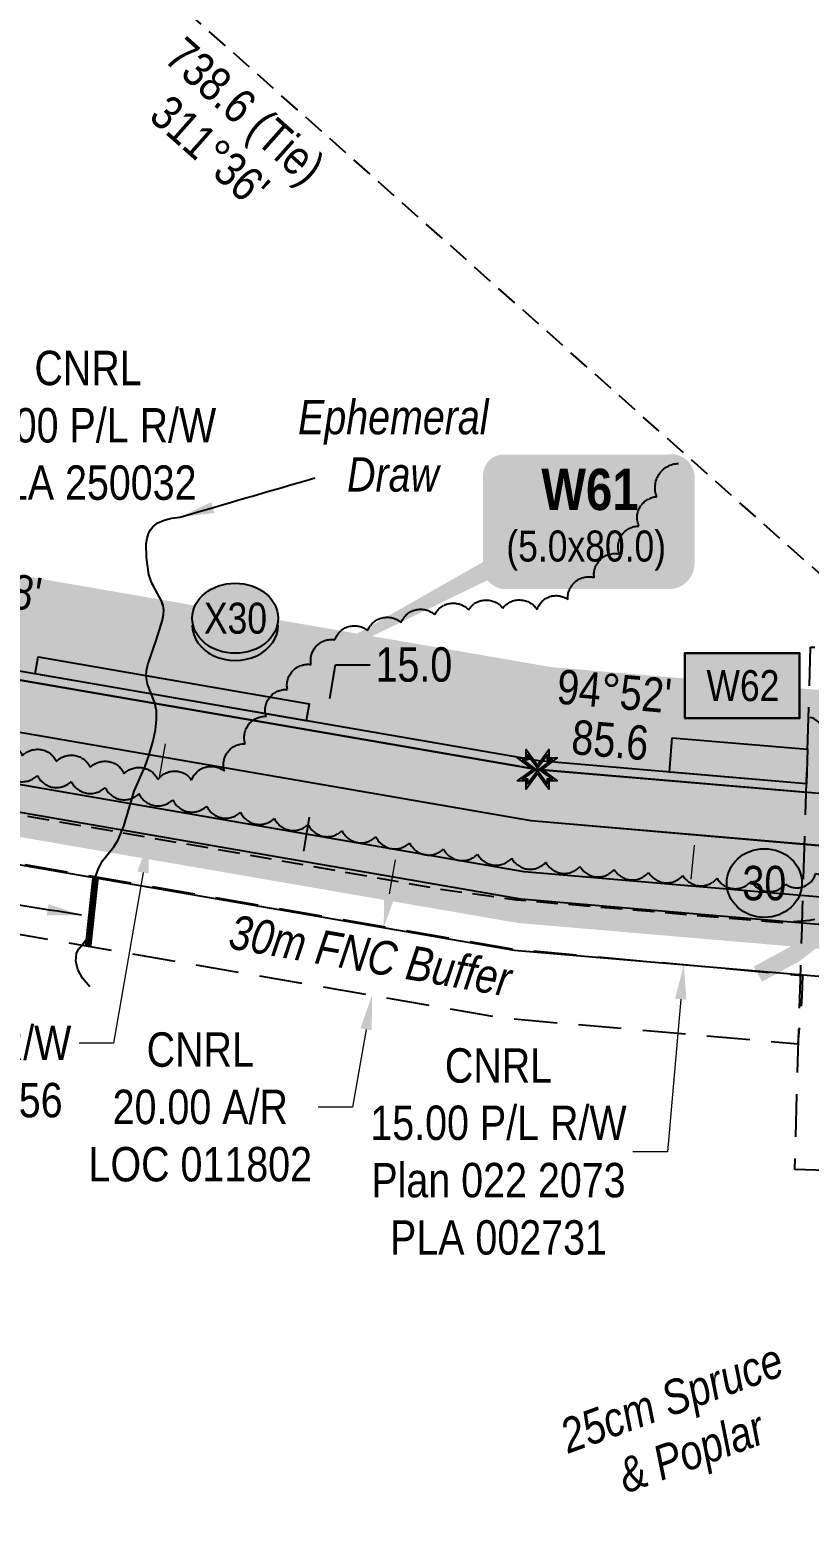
# Model space of a CAD drawing. Extents: x 355004 to 366534, y 6048595 to 6058688.
# Drawn here: x 360865.6 to 361092.1, y 6053724.3 to 6054156.2 of the extents above; entities that cross this region are included whole.
import ezdxf
from ezdxf.enums import TextEntityAlignment as Align

# ---------------------------------------------------------------- set-up
doc = ezdxf.new("R2010")
doc.units = 0
doc.header["$LTSCALE"] = 5
doc.header["$PDSIZE"] = 5
for name, pattern in [('0', [1, 1, 0]), ('foc-ACCESSROAD', [3.75, 2.5, -1.25]), ('foc-TIELINE', [1.875, 1.25, -0.625]), ('foc-TOPO-ephemeral', [6.25, 3.125, -0.625, 0.625, -0.625, 0.625, -0.625]), ('UG_PIPE', [1.875, 1.25, -0.625])]:
    doc.linetypes.add(name, pattern=pattern)
doc.layers.get('Defpoints').update_dxf_attribs({"color": 9})
for name, color, linetype, lineweight in [('AS-GENERAL', 48, 'Continuous', 18), ('C-AR-T', 13, 'Continuous', 9), ('C-RW-T', 13, 'Continuous', 9), ('T-TEXT', 48, 'Continuous', 18)]:
    doc.layers.add(name, color=color, linetype=linetype, lineweight=lineweight)
for name, color, linetype in [('AS-PIPE-UG', 44, 'UG_PIPE'), ('AS-ROADS', 254, 'Continuous'), ('C-AR', 13, 'foc-ACCESSROAD'), ('C-RW', 13, 'Continuous'), ('C-WS', 13, 'foc-ACCESSROAD'), ('L-BD', 7, 'Continuous'), ('L-BD1', 253, 'Continuous'), ('L-MON', 1, 'Continuous'), ('L-TIE', 7, 'foc-TIELINE'), ('P-BUFFER-H 30m', 51, 'Continuous'), ('P-BUFFER-T', 40, 'Continuous'), ('P-CROSSINGS', 250, 'Continuous'), ('P-ELEVATION', 7, 'Continuous'), ('P-PROPOSED', 10, 'Continuous'), ('P-PROPOSED-H', 21, 'Continuous'), ('P-TEMP-BLOCKS', 250, 'Continuous'), ('P-TEMP-BLUE', 146, 'Continuous'), ('P-TXT', 4, 'Continuous'), ('T-BUSH', 110, '0'), ('T-BUSH-T', 110, 'Continuous'), ('T-DRAW', 143, 'foc-TOPO-ephemeral'), ('T-WATER-T', 170, 'Continuous')]:
    doc.layers.add(name, color=color, linetype=linetype)
doc.layers.add('P-TEMP-BLUE-H', color=7, linetype='Continuous', true_color=0x99e6ff)
doc.styles.add('80', font='ARIALN.TTF', dxfattribs={"height": 10})
doc.styles.add('80CG', font='ARIALN.TTF', dxfattribs={"height": 10})
doc.styles.add('80L', font='ARIALN.TTF', dxfattribs={"height": 10})
doc.styles.add('80LS', font='ARIALNI.TTF', dxfattribs={"height": 10})
doc.styles.add('BOLD', font='ARIALNB.TTF')
doc.styles.add('Crossing', font='ARIALN.TTF', dxfattribs={"height": 10})
doc.styles.add('foc-LtypeFont', font='ARIALN.TTF', dxfattribs={"height": 7.35})
doc.styles.get("Standard").update_dxf_attribs({"font": 'ARIALN.TTF'})
doc.linetypes.add('foc-TOPO-flowdirection-NOLINE', pattern='A,0,[">",foc-LtypeFont,S=0.3,R=0,X=0,Y=-0.945],-20,[">",foc-LtypeFont,S=0.3,R=0,X=0,Y=-0.945],0', length=20)
doc.dimstyles.new('Compass 5 000', dxfattribs={"dimscale": 5, "dimtxt": 9, "dimasz": 2, "dimexe": 0.2, "dimexo": 0.0625, "dimgap": 0.5, "dimtad": 0, "dimtih": 1, "dimtoh": 1, "dimzin": 0, "dimdsep": 46, "dimtxsty": '80CG', "dimcen": 0.1, "dimse1": 1, "dimse2": 1, "dimclrd": 256, "dimclrt": 256, "dimaunit": 1, "dimadec": 4, "dimazin": 0, "dimtfac": 0.06, "dimtofl": 0, "dimtmove": 0, "dimatfit": 1, "dimfxl": 0.2, "dimtolj": 1, "dimtzin": 0, "dimlwd": -1, "dimarcsym": 0})

# ---------------------------------------------------------------- blocks, each defined once
blk = doc.blocks.new('*D386')
at = {"layer": 'C-AR-T', "transparency": 16777216}
for p, q in [((360970.17, 6053904.95), (360971.89, 6053914.81)), ((360963.33, 6053865.55), (360959.4, 6053842.95)), ((360959.4, 6053842.95), (360949.4, 6053842.95))]:
    blk.add_line(p, q, dxfattribs=at)
for points in [[(360968.53, 6053905.24), (360971.82, 6053904.67), (360968.46, 6053895.1)], [(360961.68, 6053865.84), (360964.97, 6053865.27), (360965.04, 6053875.4)]]:
    blk.add_solid(points, dxfattribs=at)
at = {"layer": 'Defpoints', "color": 0, "transparency": 16777216}
for p in [(360989.03, 6053891.53), (360965.04, 6053875.4), (360985.61, 6053871.83)]:
    blk.add_point(p, dxfattribs=at)
at = {"layer": 'C-AR-T', "transparency": 16777216, "insert": (360915.13, 6053842.95), "char_height": 10, "attachment_point": 5, "style": '80CG'}
blk.add_mtext('\\A1;CNRL\\P20.00 A/R\\PLOC 011802', dxfattribs=at)
blk = doc.blocks.new('*D404')
at = {"layer": 'C-RW-T', "transparency": 16777216}
for p, q in [((361057.85, 6053909.19), (361058.73, 6053919.15)), ((361054.78, 6053874.32), (361050.88, 6053829.98)), ((361050.88, 6053829.98), (361040.88, 6053829.98))]:
    blk.add_line(p, q, dxfattribs=at)
for points in [[(361056.19, 6053909.33), (361059.51, 6053909.04), (361056.98, 6053899.23)], [(361053.12, 6053874.47), (361056.44, 6053874.17), (361055.66, 6053884.28)]]:
    blk.add_solid(points, dxfattribs=at)
at = {"layer": 'Defpoints', "color": 0, "transparency": 16777216}
for p in [(361033.62, 6053901.28), (361032.3, 6053886.34), (361055.66, 6053884.28)]:
    blk.add_point(p, dxfattribs=at)
at = {"layer": 'C-RW-T', "transparency": 16777216, "insert": (361001.8, 6053829.98), "char_height": 10, "attachment_point": 5, "style": '80CG'}
blk.add_mtext('\\A1;CNRL\\P15.00 P/L R/W\\PPlan 022 2073\\PPLA 002731', dxfattribs=at)
blk = doc.blocks.new('*D421')
at = {"layer": 'C-RW-T', "transparency": 16777216}
for p, q in [((360903.3, 6053938.75), (360905.01, 6053948.6)), ((360898.5, 6053911.17), (360889.88, 6053861.58)), ((360889.88, 6053861.58), (360879.88, 6053861.58))]:
    blk.add_line(p, q, dxfattribs=at)
for points in [[(360901.65, 6053939.04), (360904.94, 6053938.47), (360901.58, 6053928.9)], [(360896.86, 6053911.45), (360900.14, 6053910.88), (360900.21, 6053921.02)]]:
    blk.add_solid(points, dxfattribs=at)
at = {"layer": 'Defpoints', "color": 0, "transparency": 16777216}
for p in [(360869.95, 6053934.4), (360868.58, 6053926.52), (360901.58, 6053928.9)]:
    blk.add_point(p, dxfattribs=at)
at = {"layer": 'C-RW-T', "transparency": 16777216, "insert": (360843.59, 6053861.58), "char_height": 10, "attachment_point": 5, "style": '80CG'}
blk.add_mtext('\\A1;CNRL\\P8.00 P/L R/W\\PPLA 112056', dxfattribs=at)
blk = doc.blocks.new('*D426')
at = {"layer": 'C-RW-T', "transparency": 16777216}
for p, q in [((360820.94, 6053968.87), (360833.43, 6054041.14)), ((360833.43, 6054041.14), (360843.43, 6054041.14)), ((360815.05, 6053934.8), (360813.35, 6053924.95))]:
    blk.add_line(p, q, dxfattribs=at)
for points in [[(360819.3, 6053969.16), (360822.58, 6053968.59), (360819.24, 6053959.02)], [(360813.41, 6053935.09), (360816.7, 6053934.52), (360816.76, 6053944.66)]]:
    blk.add_solid(points, dxfattribs=at)
at = {"layer": 'Defpoints', "color": 0, "transparency": 16777216}
for p in [(360809.41, 6053960.72), (360819.24, 6053959.02), (360806.93, 6053946.36)]:
    blk.add_point(p, dxfattribs=at)
at = {"layer": 'C-RW-T', "transparency": 16777216, "insert": (360882.51, 6054041.14), "char_height": 10, "attachment_point": 5, "style": '80CG'}
blk.add_mtext('\\A1;CNRL\\P15.00 P/L R/W\\PPLA 250032', dxfattribs=at)
blk = doc.blocks.new('TEMP')
h = blk.add_hatch(color=255)
h.dxf.hatch_style = 1
h.paths.add_polyline_path([(0, 0.251), (-0.666, 1.152), (-0.666, 0.666), (-1.152, 0.666), (-0.251, 0), (-1.152, -0.666), (-0.666, -0.666), (-0.666, -1.152), (0, -0.251), (0.666, -1.152), (0.666, -0.666), (1.152, -0.666), (0.251, 0), (1.152, 0.666), (0.666, 0.666), (0.666, 1.152)])
h.paths.add_polyline_path([(0.566, 0.849), (0.566, 0.566), (0.849, 0.566), (0.083, 0), (0.849, -0.566), (0.566, -0.566), (0.566, -0.849), (0, -0.083), (-0.566, -0.849), (-0.566, -0.566), (-0.849, -0.566), (-0.083, 0), (-0.849, 0.566), (-0.566, 0.566), (-0.566, 0.849), (0, 0.083)], flags=16)
h = blk.add_hatch(color=1)
h.dxf.hatch_style = 1
h.paths.add_polyline_path([(0, 0.083), (-0.566, 0.849), (-0.566, 0.566), (-0.849, 0.566), (-0.083, 0), (-0.849, -0.566), (-0.566, -0.566), (-0.566, -0.849), (0, -0.083), (0.566, -0.849), (0.566, -0.566), (0.849, -0.566), (0.083, 0), (0.849, 0.566), (0.566, 0.566), (0.566, 0.849)])
at = {"color": 1}
for p, q in [((-0.083, 0), (0.083, 0)), ((0, 0.083), (0, -0.083))]:
    blk.add_line(p, q, dxfattribs=at)
at = {"color": 255, "flags": 128}
blk.add_lwpolyline([(-0.251, 0), (-1.152, 0.666), (-0.666, 0.666), (-0.666, 1.152), (0, 0.251), (0.666, 1.152), (0.666, 0.666), (1.152, 0.666), (0.251, 0), (1.152, -0.666), (0.666, -0.666), (0.666, -1.152), (0, -0.251), (-0.666, -1.152), (-0.666, -0.666), (-1.152, -0.666)], close=True, dxfattribs=at)
at = {"color": 1, "flags": 128}
blk.add_lwpolyline([(-0.083, 0), (-0.849, 0.566), (-0.566, 0.566), (-0.566, 0.849), (0, 0.083), (0.566, 0.849), (0.566, 0.566), (0.849, 0.566), (0.083, 0), (0.849, -0.566), (0.566, -0.566), (0.566, -0.849), (0, -0.083), (-0.566, -0.849), (-0.566, -0.566), (-0.849, -0.566)], close=True, dxfattribs=at)
blk = doc.blocks.new('Temp_Area5')
at = {"true_color": 0x99e6ff}
h = blk.add_hatch(color=141, dxfattribs=at)
h.dxf.hatch_style = 1
h.paths.add_polyline_path([(-16.83, -9.44), (16.33, -9.44), (16.33, 9.05), (-16.83, 9.05)])
at = {"color": 250}
for points in [[(-17.03, -9.64), (16.53, -9.64), (16.53, 9.25), (-17.03, 9.25)], [(-16.93, -9.54), (16.43, -9.54), (16.43, 9.15), (-16.93, 9.15)]]:
    blk.add_lwpolyline(points, close=True, dxfattribs=at)
at = {"color": 250, "style": '80L'}
blk.add_attdef('TEMPORARY', text='', height=9, dxfattribs=at).set_placement((0, -0.15), align=Align.MIDDLE_CENTER)
blk = doc.blocks.new('xing2')
h = blk.add_hatch(color=50)
h.dxf.hatch_style = 1
edge = h.paths.add_edge_path()
edge.add_ellipse((0, 0), major_axis=(-12.5, 0), ratio=0.816297, start_angle=0, end_angle=360)
h = blk.add_hatch(color=250)
h.dxf.hatch_style = 1
edge = h.paths.add_edge_path()
edge.add_ellipse((0, -2.05), major_axis=(-12.5, 0), ratio=0.816297, start_angle=0, end_angle=180)
edge.add_line((12.5, -2.05), (12.5, 0))
edge.add_ellipse((0, 0), major_axis=(-12.5, 0), ratio=0.816297, start_angle=0, end_angle=180, ccw=False)
edge.add_line((-12.5, 0), (-12.5, -2.05))
at = {"color": 250}
blk.add_ellipse((0, 0), major_axis=(-12.5, 0), ratio=0.816297, dxfattribs=at)
blk.add_ellipse((0, -2.05), major_axis=(-12.5, 0), ratio=0.816297, start_param=0, end_param=3.141593, dxfattribs=at)
at = {"color": 250, "style": 'Crossing'}
blk.add_attdef('CROSSING', text='', height=9, dxfattribs=at).set_placement((0.09, 0.02), align=Align.MIDDLE_CENTER)
at = {"color": 250, "style": 'Crossing', "flags": 1}
for tag, p in [('OWNER', (0.09, -12.49)), ('DESCRIPTION', (0.09, -25.77)), ('LOCATION', (0.09, -39.3)), ('DWG_REF', (0.09, -52.84))]:
    blk.add_attdef(tag, text='', height=9, dxfattribs=at).set_placement(p, align=Align.MIDDLE_CENTER)
blk = doc.blocks.new('Induction_Bend_No')
at = {"layer": 'P-ELEVATION'}
h = blk.add_hatch(color=111, dxfattribs=at)
h.dxf.hatch_style = 1
edge = h.paths.add_edge_path()
edge.add_ellipse((0, 0), major_axis=(-10.94, 0), ratio=0.913794, start_angle=0, end_angle=360)
at = {"layer": 'P-ELEVATION', "color": 7, "flags": 128}
blk.add_lwpolyline([(0, 0, 5, 0, 0), (-8.54, -4.54, 0, 0, 0)], format="xyseb", dxfattribs=at)
at = {"layer": 'P-ELEVATION', "color": 7}
blk.add_ellipse((0, 0), major_axis=(-10.94, 0), ratio=0.913794, dxfattribs=at)
at = {"layer": 'P-ELEVATION', "style": '80'}
blk.add_attdef('BEND', text='', height=10, dxfattribs=at).set_placement((0, 0), align=Align.MIDDLE_CENTER)
blk = doc.blocks.new('*D564')
at = {"layer": 'Defpoints', "color": 0, "transparency": 16777216}
for p in [(360951.05, 6053951.88), (360979.9, 6053946.9), (360977.35, 6053932.12)]:
    blk.add_point(p, dxfattribs=at)
at = {"layer": 'P-TXT', "transparency": 16777216}
for p, q in [((360952.76, 6053961.74), (360954.46, 6053971.59)), ((360954.46, 6053971.59), (360964.46, 6053971.59)), ((360946.8, 6053927.25), (360945.09, 6053917.4))]:
    blk.add_line(p, q, dxfattribs=at)
for points in [[(360951.11, 6053962.02), (360954.4, 6053961.45), (360951.05, 6053951.88)], [(360945.15, 6053927.54), (360948.44, 6053926.97), (360948.5, 6053937.11)]]:
    blk.add_solid(points, dxfattribs=at)
at = {"layer": 'P-TXT', "transparency": 16777216, "insert": (360977.21, 6053971.59), "char_height": 10, "attachment_point": 5, "style": '80CG'}
blk.add_mtext('\\A1;15.0', dxfattribs=at)
blk = doc.blocks.new('*U652')
at = {"true_color": 0x99e6ff}
h = blk.add_hatch(color=141, dxfattribs=at)
edge = h.paths.add_edge_path()
edge.add_line((-24, -19.16), (24, -19.16))
edge.add_arc((24, -13.16), 6, 270, 360)
edge.add_line((30, -13.16), (30, 12.5))
edge.add_arc((24, 12.5), 6, 0, 90)
edge.add_line((24, 18.5), (-24, 18.5))
edge.add_arc((-24, 12.5), 6, 90, 180)
edge.add_line((-30, 12.5), (-30, -13.16))
edge.add_arc((-24, -13.16), 6, 180, 270)
at = {"color": 250, "flags": 128}
blk.add_lwpolyline([(-24, -19.16, 3, 3, 0), (24, -19.16, 3, 3, 0.414214), (30, -13.16, 3, 3, 0), (30, 12.5, 3, 0, 0.414214), (24, 18.5, 0, 0, 0), (-24, 18.5, 0, 0, 0.414214), (-30, 12.5, 0, 0, 0), (-30, -13.16, 0, 3, 0.414214)], format="xyseb", close=True, dxfattribs=at)
at = {"flags": 128}
blk.add_lwpolyline([(-100.15, -52.71, 0, 7.5, 0), (0, 0, 0, 0, 0)], format="xyseb", dxfattribs=at)
at = {"color": 250}
for tag, p, height, style in [('TEMP_AREA_W1_001', (-9.21, 2.24), 12, 'BOLD'), ('ENTER_TEXT_001', (-30.66, -12.62), 9, '80')]:
    blk.add_attdef(tag, p, '', height=height, dxfattribs=dict(at, style=style))

msp = doc.modelspace()

# ---------------------------------------------------------------- hatches: boundary and pattern name
at = {"layer": 'P-BUFFER-H 30m'}
h = msp.add_hatch(color=256, dxfattribs=at)
h.dxf.hatch_style = 1
edge = h.paths.add_edge_path()
edge.add_line((360143.069, 6053526.88), (359951.046, 6053351.793))
edge.add_arc((359971.252, 6053329.632), 29.99, 132.35869, 161.1167)
edge.add_line((359942.876, 6053339.338), (359937.321, 6053323.097))
edge.add_line((359937.321, 6053323.097), (359592.181, 6053011.569))
edge.add_arc((359612.275, 6052989.307), 29.99, 132.06976, 183.19753)
edge.add_line((359582.332, 6052987.634), (359599.322, 6052683.515))
edge.add_line((359599.322, 6052683.515), (359596.231, 6052667.301))
edge.add_line((359596.231, 6052667.301), (359570.103, 6052530.209))
edge.add_line((359570.103, 6052530.209), (359561.718, 6052512.862))
edge.add_arc((359588.718, 6052499.81), 29.99, 154.2, 169.19794)
edge.add_line((359559.26, 6052505.431), (359520.794, 6052303.826))
edge.add_line((359520.794, 6052303.826), (359488.527, 6052200.413))
edge.add_arc((359517.156, 6052191.48), 29.99, 162.67106, 207.67106)
edge.add_line((359490.596, 6052177.553), (359491.392, 6052176.034))
edge.add_line((359491.392, 6052176.034), (359484.801, 6052154.909))
edge.add_line((359484.801, 6052154.909), (359480.575, 6052144.748))
edge.add_arc((359508.266, 6052133.232), 29.99, 157.4183, 162.05011)
edge.add_line((359479.736, 6052142.475), (359459.107, 6052078.797))
edge.add_line((359459.107, 6052078.797), (359420.237, 6052091.39))
edge.add_arc((359410.994, 6052062.859), 29.99, 72.05011, 109.95102)
edge.add_line((359400.761, 6052091.049), (359345.133, 6052070.856))
edge.add_arc((359355.366, 6052042.666), 29.99, 109.95102, 125.22263)
edge.add_line((359338.069, 6052067.165), (359259.654, 6052011.803))
edge.add_arc((359276.951, 6051987.304), 29.99, 125.22263, 137.4931)
edge.add_line((359254.842, 6052007.568), (359223.901, 6051973.809))
edge.add_line((359223.901, 6051973.809), (359143.115, 6051914.277))
edge.add_line((359143.115, 6051914.277), (359101.159, 6051900.867))
edge.add_line((359101.159, 6051900.867), (358953.961, 6051913.11))
edge.add_arc((358951.475, 6051883.223), 29.99, 85.24557, 90.55285)
edge.add_line((358951.186, 6051913.212), (358748.976, 6051911.26))
edge.add_line((358748.976, 6051911.26), (358742.176, 6051911.807))
edge.add_arc((358739.773, 6051881.913), 29.99, 85.40459, 85.5615)
edge.add_line((358742.094, 6051911.813), (358649.737, 6051918.982))
edge.add_line((358649.737, 6051918.982), (358486.278, 6051962.477))
edge.add_arc((358478.567, 6051933.495), 29.99, 75.0996, 88.59876)
edge.add_line((358479.3, 6051963.476), (358398.838, 6051965.444))
edge.add_arc((358398.105, 6051935.463), 29.99, 88.59876, 95.08604)
edge.add_line((358395.446, 6051965.335), (358160.468, 6051944.422))
edge.add_arc((358163.127, 6051914.55), 29.99, 95.08604, 105.50396)
edge.add_line((358155.111, 6051943.448), (358058.797, 6051916.731))
edge.add_arc((358066.813, 6051887.832), 29.99, 105.50396, 177.63192)
edge.add_line((358036.849, 6051889.071), (358035.733, 6051862.096))
edge.add_line((358035.733, 6051862.096), (357976.043, 6051864.565))
edge.add_arc((357974.804, 6051834.601), 29.99, 87.63192, 101.513)
edge.add_line((357968.818, 6051863.987), (357901.161, 6051850.206))
edge.add_arc((357907.147, 6051820.82), 29.99, 101.513, 115.72007)
edge.add_line((357894.132, 6051847.838), (357813.556, 6051809.025))
edge.add_arc((357826.571, 6051782.007), 29.99, 115.72007, 124.69389)
edge.add_line((357809.501, 6051806.664), (357673.279, 6051712.361))
edge.add_line((357673.279, 6051712.361), (357603.77, 6051671.451))
edge.add_line((357603.77, 6051671.451), (357573.233, 6051723.335))
edge.add_arc((357547.387, 6051708.123), 29.99, 30.4797, 124.6658)
edge.add_line((357530.329, 6051732.79), (357511.695, 6051719.903))
edge.add_line((357511.695, 6051719.903), (357462.202, 6051691.819))
edge.add_arc((357477.003, 6051665.736), 29.99, 119.57234, 284.12419)
edge.add_line((357484.321, 6051636.653), (357530.426, 6051648.254))
edge.add_line((357530.426, 6051648.254), (357561.974, 6051594.652))
edge.add_arc((357587.82, 6051609.864), 29.99, 210.4797, 300.4797)
edge.add_line((357603.032, 6051584.019), (357712.735, 6051648.587))
edge.add_arc((357697.523, 6051674.432), 29.99, 300.4797, 304.69389)
edge.add_line((357714.594, 6051649.775), (357849.274, 6051743.01))
edge.add_line((357849.274, 6051743.01), (357921.618, 6051777.859))
edge.add_line((357921.618, 6051777.859), (357978.416, 6051789.428))
edge.add_line((357978.416, 6051789.428), (358077.582, 6051785.327))
edge.add_arc((358078.821, 6051815.291), 29.99, 267.63192, 357.63192)
edge.add_line((358108.785, 6051814.052), (358110.406, 6051853.241))
edge.add_line((358110.406, 6051853.241), (358171.2, 6051870.106))
edge.add_line((358171.2, 6051870.106), (358399.554, 6051890.429))
edge.add_line((358399.554, 6051890.429), (358472.144, 6051888.654))
edge.add_line((358472.144, 6051888.654), (358634.438, 6051845.469))
edge.add_arc((358642.15, 6051874.451), 29.99, 255.0996, 265.5615)
edge.add_line((358639.829, 6051844.551), (358736.23, 6051837.068))
edge.add_line((358736.23, 6051837.068), (358744.985, 6051836.364))
edge.add_arc((358747.388, 6051866.258), 29.99, 265.40459, 270.55285)
edge.add_line((358747.677, 6051836.269), (358949.824, 6051838.22))
edge.add_line((358949.824, 6051838.22), (359103.853, 6051825.409))
edge.add_arc((359106.339, 6051855.296), 29.99, 265.24557, 287.72493)
edge.add_line((359115.469, 6051826.73), (359172.981, 6051845.112))
edge.add_arc((359163.851, 6051873.678), 29.99, 287.72493, 306.38676)
edge.add_line((359181.642, 6051849.535), (359271.899, 6051916.046))
edge.add_arc((359254.108, 6051940.189), 29.99, 306.38676, 317.4931)
edge.add_line((359276.216, 6051919.925), (359306.846, 6051953.344))
edge.add_line((359306.846, 6051953.344), (359376.384, 6052002.439))
edge.add_line((359376.384, 6052002.439), (359411.825, 6052015.304))
edge.add_line((359411.825, 6052015.304), (359478.796, 6051993.608))
edge.add_arc((359488.039, 6052022.138), 29.99, 252.05011, 342.05011)
edge.add_line((359516.569, 6052012.896), (359550.5, 6052117.638))
edge.add_line((359550.5, 6052117.638), (359554.82, 6052128.024))
edge.add_arc((359527.129, 6052139.541), 29.99, 337.4183, 342.67106)
edge.add_line((359555.758, 6052130.608), (359568.514, 6052171.49))
edge.add_arc((359539.885, 6052180.422), 29.99, 342.67106, 387.67106)
edge.add_line((359566.445, 6052194.35), (359565.649, 6052195.869))
edge.add_line((359565.649, 6052195.869), (359593.13, 6052283.943))
edge.add_arc((359564.501, 6052292.876), 29.99, 342.67106, 349.19794)
edge.add_line((359593.96, 6052287.255), (359631.796, 6052485.562))
edge.add_line((359631.796, 6052485.562), (359640.184, 6052502.913))
edge.add_arc((359613.183, 6052515.965), 29.99, 334.2, 349.20943)
edge.add_line((359642.643, 6052510.35), (359669.874, 6052653.229))
edge.add_line((359669.874, 6052653.229), (359681.365, 6052713.523))
edge.add_arc((359651.906, 6052719.138), 29.99, 349.20943, 410.11223)
edge.add_line((359671.138, 6052742.149), (359658.39, 6052970.331))
edge.add_line((359658.39, 6052970.331), (359996.208, 6053275.249))
edge.add_arc((359976.113, 6053297.512), 29.99, 312.06976, 341.1167)
edge.add_line((360004.489, 6053287.806), (360010.084, 6053304.161))
edge.add_line((360010.084, 6053304.161), (360223.514, 6053498.768))
edge.add_arc((360203.308, 6053520.929), 29.99, 312.35869, 396.35577)
edge.add_line((360227.46, 6053538.707), (360209.308, 6053563.367))
edge.add_line((360209.308, 6053563.367), (360241.485, 6053587.052))
edge.add_arc((360223.707, 6053611.204), 29.99, 306.35577, 312.36171)
edge.add_line((360243.915, 6053589.044), (360505.067, 6053827.19))
edge.add_line((360505.067, 6053827.19), (360518.528, 6053824.518))
edge.add_arc((360524.366, 6053853.934), 29.99, 258.77433, 299.11471)
edge.add_line((360538.958, 6053827.734), (360729.478, 6053933.84))
edge.add_line((360729.478, 6053933.84), (360791.055, 6053933.884))
edge.add_line((360791.055, 6053933.884), (361006.084, 6053896.718))
edge.add_arc((361011.192, 6053926.27), 29.99, 260.19377, 265.12042)
edge.add_line((361008.641, 6053896.389), (361094.666, 6053889.044))
edge.add_arc((361097.217, 6053918.926), 29.99, 265.12042, 286.95932)
edge.add_line((361105.965, 6053890.24), (361126.143, 6053896.393))
edge.add_line((361126.143, 6053896.393), (361168.273, 6053892.797))
edge.add_arc((361170.824, 6053922.678), 29.99, 265.12042, 320.52817)
edge.add_line((361193.974, 6053903.613), (361197.832, 6053908.297))
edge.add_arc((361174.681, 6053927.362), 29.99, 320.52817, 445.12042)
edge.add_line((361177.232, 6053957.243), (361016.947, 6053970.927))
edge.add_line((361016.947, 6053970.927), (360800.006, 6054008.424))
edge.add_arc((360794.898, 6053978.872), 29.99, 80.19377, 90.0412)
edge.add_line((360794.876, 6054008.862), (360717.759, 6054008.806))
edge.add_arc((360717.781, 6053978.816), 29.99, 90.0412, 119.11471)
edge.add_line((360703.189, 6054005.017), (360516.915, 6053901.276))
edge.add_line((360516.915, 6053901.276), (360497.38, 6053905.153))
edge.add_arc((360491.542, 6053875.736), 29.99, 78.77433, 132.36171)
edge.add_line((360471.335, 6053897.896), (360195.14, 6053646.034))
edge.add_line((360195.14, 6053646.034), (360128.635, 6053597.081))
edge.add_arc((360146.413, 6053572.929), 29.99, 126.35577, 216.35577)
edge.add_line((360122.26, 6053555.151), (360143.069, 6053526.88))
at = {"layer": 'P-PROPOSED-H'}
h = msp.add_hatch(color=256, dxfattribs=at)
h.dxf.hatch_style = 1
h.paths.add_polyline_path([(360183.228, 6053522.913), (359971.252, 6053329.632), (359963.183, 6053306.04), (359612.275, 6052989.307), (359629.47, 6052681.514), (359625.691, 6052661.687), (359598.823, 6052520.713), (359588.718, 6052499.81), (359549.932, 6052296.526), (359517.156, 6052191.48), (359523.721, 6052178.96), (359513.02, 6052144.664), (359508.266, 6052133.232), (359478.395, 6052041.025), (359410.994, 6052062.859), (359355.366, 6052042.666), (359276.951, 6051987.304), (359244.039, 6051951.396), (359156.939, 6051887.211), (359104.612, 6051870.486), (358951.475, 6051883.223), (358747.917, 6051881.259), (358739.773, 6051881.913), (358644.679, 6051889.295), (358478.567, 6051933.495), (358398.105, 6051935.463), (358163.127, 6051914.55), (358066.813, 6051887.832), (358064.458, 6051830.893), (357974.804, 6051834.601), (357907.147, 6051820.82), (357826.571, 6051782.007), (357689.442, 6051687.075), (357593.137, 6051630.393), (357547.387, 6051708.123), (357527.656, 6051694.479), (357477.003, 6051665.736), (357528.584, 6051678.715), (357542.475, 6051686.907), (357587.82, 6051609.864), (357697.523, 6051674.432), (357834.139, 6051769.008), (357911.97, 6051806.499), (357976.008, 6051819.543), (358078.821, 6051815.291), (358081.344, 6051876.302), (358165.818, 6051899.735), (358398.588, 6051920.452), (358476.426, 6051918.548), (358642.15, 6051874.451), (358738.592, 6051866.965), (358747.388, 6051866.258), (358950.925, 6051868.222), (359106.339, 6051855.296), (359163.851, 6051873.678), (359254.108, 6051940.189), (359286.916, 6051975.984), (359362.372, 6052029.257), (359411.271, 6052047.008), (359488.039, 6052022.138), (359522.344, 6052128.034), (359527.129, 6052139.541), (359539.885, 6052180.422), (359533.32, 6052192.943), (359564.501, 6052292.876), (359603.077, 6052495.061), (359613.183, 6052515.965), (359640.414, 6052658.844), (359651.906, 6052719.138), (359642.024, 6052725.618), (359627.647, 6052982.982), (359976.113, 6053297.512), (359984.196, 6053321.142), (360203.308, 6053520.929), (360167.378, 6053569.742), (360223.707, 6053611.204), (360496.051, 6053859.554), (360524.366, 6053853.934), (360721.68, 6053963.824), (360793.617, 6053963.876), (361011.192, 6053926.27), (361097.217, 6053918.926), (361122.929, 6053926.767), (361170.824, 6053922.678), (361174.681, 6053927.362), (361013.11, 6053941.156), (360794.898, 6053978.872), (360717.781, 6053978.816), (360521.883, 6053869.715), (360491.542, 6053875.736), (360214.185, 6053622.814), (360146.413, 6053572.929)])
at = {"layer": 'P-TEMP-BLUE-H'}
h = msp.add_hatch(color=256, dxfattribs=at)
h.dxf.hatch_style = 1
h.paths.add_polyline_path([(360186.178, 6053602.199), (360214.185, 6053622.814), (360491.542, 6053875.736), (360521.883, 6053869.715), (360717.781, 6053978.816), (360794.898, 6053978.872), (361013.11, 6053941.156), (361091.236, 6053934.486), (361091.312, 6053936.988), (361013.43, 6053943.636), (360795.111, 6053981.371), (360717.131, 6053981.315), (360521.469, 6053872.345), (360490.791, 6053878.434), (360212.598, 6053624.749), (360184.195, 6053603.843)])
h = msp.add_hatch(color=256, dxfattribs=at)
h.dxf.hatch_style = 1
h.paths.add_polyline_path([(360945.915, 6053955.306), (360867.111, 6053968.927), (360867.962, 6053973.852), (360946.767, 6053960.231)])
h = msp.add_hatch(color=256, dxfattribs=at)
h.dxf.hatch_style = 1
h.paths.add_polyline_path([(361052.321, 6053950.349), (361091.617, 6053946.995), (361091.312, 6053936.988), (361051.471, 6053940.389)])

# ---------------------------------------------------------------- linework, layer by layer
at = {"layer": 'AS-GENERAL', "const_width": 1.999, "flags": 128}
msp.add_lwpolyline([(360884.699, 6053909.94), (360882.507, 6053889.555)], dxfattribs=at)
at = {"layer": 'AS-PIPE-UG', "flags": 128}
msp.add_lwpolyline([(360210.484, 6053561.009), (360218.115, 6053567.479), (360204.431, 6053565.619), (360210.964, 6053570.068), (360231.606, 6053588.482), (360243.128, 6053598.948), (360292.447, 6053642.846), (360342.341, 6053688.491), (360372.2, 6053715.513), (360440.418, 6053777.85), (360476.711, 6053812.601), (360491.192, 6053827.592), (360498.106, 6053831.627), (360503.668, 6053834.022), (360512.867, 6053834.864), (360524.507, 6053835.272), (360529.475, 6053835.791), (360536.537, 6053836.435), (360544.587, 6053839.138), (360589.733, 6053863.475), (360638.263, 6053890.034), (360700.223, 6053925.966), (360721.967, 6053937.032), (360725.342, 6053938.611), (360733.595, 6053940.869), (360745.211, 6053942.035), (360767.912, 6053942.661), (360787.389, 6053942.117), (360791.573, 6053941.735), (360795.612, 6053941.051), (360801.819, 6053939.974), (360846.183, 6053930.825), (360927.787, 6053916.567), (360985.763, 6053906.209), (361007.076, 6053903.226), (361084.125, 6053896.597), (361092.295, 6053897.274), (361101.326, 6053899.502), (361110.755, 6053902.779), (361117.878, 6053905.575), (361127.556, 6053906.352), (361139.066, 6053905.706), (361153.628, 6053904.313), (361159.887, 6053903.784)], dxfattribs=at)
at = {"layer": 'AS-ROADS', "const_width": 5, "flags": 128}
msp.add_lwpolyline([(361077.212, 6053881.627), (361087.908, 6053887.446), (361101.994, 6053898.527), (361116.809, 6053909.99), (361132.932, 6053920.078), (361147.824, 6053928.17), (361159.156, 6053934.788)], dxfattribs=at)
at = {"layer": 'C-AR', "flags": 128}
msp.add_lwpolyline([(360790.249, 6053926.314), (361006.155, 6053888.884), (361090.189, 6053881.237), (361090.007, 6053875.231), (361088.788, 6053861.288), (361003.744, 6053868.717), (360788.664, 6053905.892), (360736.756, 6053905.854), (360636.08, 6053849.793), (360605.374, 6053832.695), (360533.969, 6053792.917), (360513.482, 6053796.983), (360321.975, 6053622.359), (360240.419, 6053548.103), (360233.057, 6053541.373), (360313.75, 6053398.831), (360267.988, 6053357.315), (360258.455, 6053371.835), (360256.88, 6053374.235), (360286.201, 6053400.836), (360288.427, 6053402.855), (360287.095, 6053405.198), (360277.892, 6053419.258), (360210.439, 6053540.452), (360207.726, 6053545.241), (360213.133, 6053550.218), (360215.258, 6053552.173), (360287.951, 6053618.673), (360507.471, 6053818.559), (360530.658, 6053813.957), (360606.091, 6053855.981), (360636.796, 6053873.077), (360731.446, 6053926.158), (360790.249, 6053926.314)], close=True, dxfattribs=at)
at = {"layer": 'C-RW', "flags": 128}
msp.add_lwpolyline([(361015.162, 6054526.081), (361244.198, 6054197.998), (361256.744, 6054156.789), (361254.912, 6054080.324), (361222.975, 6053985.105), (361200.959, 6053943.674), (361179.842, 6053906.858), (361171.34, 6053907.584), (361164.607, 6053908.159), (361124.536, 6053911.58), (361098.824, 6053903.739), (361009.274, 6053911.384), (360792.336, 6053948.88), (360725.579, 6053948.832), (360526.85, 6053838.154)], dxfattribs=at)
at = {"layer": 'C-RW'}
for points in [[(360524.366, 6053853.934), (360721.68, 6053963.824), (360793.617, 6053963.876), (361011.203, 6053926.268), (361097.117, 6053918.808), (361122.843, 6053926.641), (361171.523, 6053922.461), (361171.523, 6053922.461), (361170.45, 6053907.882), (361124.443, 6053911.454), (361098.824, 6053903.739), (361009.274, 6053911.384), (360792.336, 6053948.88), (360725.579, 6053948.832), (360526.85, 6053838.154)], [(359617.411, 6052682.314), (359599.978, 6052994.367), (359955.145, 6053314.945), (360507.472, 6053818.559), (360530.658, 6053813.957), (360731.557, 6053925.844), (360790.372, 6053925.886), (361006.333, 6053888.559), (361177.749, 6053873.925), (361179.032, 6053888.865), (361008.251, 6053903.445), (360791.653, 6053940.882), (360727.658, 6053940.836), (360528.175, 6053829.738), (360502.963, 6053834.741), (360190.149, 6053549.491), (359945.084, 6053326.092), (359584.606, 6053000.692), (359602.336, 6052683.315)]]:
    msp.add_lwpolyline(points, dxfattribs=at)
at = {"layer": 'C-WS', "flags": 128}
msp.add_lwpolyline([(361240.004, 6053827.446), (361239.757, 6053820.097), (361087.897, 6053824.799), (361089.15, 6053865.937), (361089.577, 6053879.949), (361089.76, 6053885.956), (361090.035, 6053895.002), (361090.209, 6053900.745), (361090.278, 6053903.003), (361092.521, 6053976.692), (361183.795, 6053973.913), (361205.629, 6053973.269), (361208.463, 6053973.186), (361214.628, 6053973.018), (361216.89, 6053972.942), (361236.869, 6053972.302), (361237.28, 6053972.289), (361244.413, 6053972.067), (361242.378, 6053905.202), (361242.102, 6053896.121), (361241.979, 6053892.066), (361241.77, 6053885.248), (361241.6, 6053879.626), (361241.521, 6053877.069), (361241.365, 6053871.927), (361241.317, 6053870.356), (361241.259, 6053868.433), (361241.16, 6053865.193), (361241.015, 6053860.451), (361240.984, 6053859.4), (361240.924, 6053857.449), (361240.802, 6053853.437), (361240.698, 6053850.022), (361240.6, 6053846.819), (361240.558, 6053845.438), (361240.372, 6053839.322), (361240.239, 6053834.946), (361240.143, 6053831.826), (361240.004, 6053827.446)], close=True, dxfattribs=at)
at = {"layer": 'L-TIE'}
msp.add_line((361174.681, 6053927.362), (360622.812, 6054417.894), dxfattribs=at)
at = {"layer": 'P-PROPOSED', "flags": 128}
msp.add_lwpolyline([(360524.366, 6053853.934), (360721.68, 6053963.824), (360793.617, 6053963.876), (361011.192, 6053926.27), (361097.217, 6053918.926), (361122.929, 6053926.767), (361170.824, 6053922.678), (361174.681, 6053927.362), (361013.11, 6053941.156), (360794.898, 6053978.872), (360717.781, 6053978.816), (360521.883, 6053869.715)], dxfattribs=at)
at = {"layer": 'P-TEMP-BLUE', "flags": 128}
for points in [[(360186.178, 6053602.199), (360214.185, 6053622.814), (360491.542, 6053875.736), (360521.883, 6053869.715), (360717.781, 6053978.816), (360794.898, 6053978.872), (361013.11, 6053941.156), (361091.236, 6053934.486), (361091.312, 6053936.988), (361013.43, 6053943.636), (360795.111, 6053981.371), (360717.131, 6053981.315), (360521.469, 6053872.345), (360490.791, 6053878.434), (360212.598, 6053624.749), (360184.195, 6053603.843)], [(360945.915, 6053955.306), (360867.111, 6053968.927), (360867.962, 6053973.852), (360946.767, 6053960.231)], [(361052.321, 6053950.349), (361091.617, 6053946.995), (361091.312, 6053936.988), (361051.471, 6053940.389)]]:
    msp.add_lwpolyline(points, close=True, dxfattribs=at)
at = {"layer": 'T-BUSH', "flags": 128}
for points in [[(360449.29, 6053847.291, -0.5205671), (360455.686, 6053839.608, -0.5205671), (360462.082, 6053831.925, -0.5205671), (360469.026, 6053826.841, -0.5205671), (360476.411, 6053833.408, -0.5205671), (360483.005, 6053840.705, -0.5205671), (360491.899, 6053845.268, -0.5205671), (360501.171, 6053848.75, -0.5205671), (360511.037, 6053850.337, -0.5205671), (360520.937, 6053851.726, -0.5205671), (360530.836, 6053853.116, -0.5205671), (360540.541, 6053855.343, -0.5205671), (360549.4, 6053859.937, -0.5205671), (360558.173, 6053864.73, -0.5205671), (360566.946, 6053869.523, -0.5205671), (360575.718, 6053874.315, -0.5205671), (360584.491, 6053879.108, -0.5205671), (360593.227, 6053883.968, -0.5205671), (360601.961, 6053888.831, -0.5205671), (360610.695, 6053893.694, -0.5205671), (360619.43, 6053898.557, -0.5205671), (360628.164, 6053903.419, -0.5205671), (360636.862, 6053908.345, -0.5205671), (360645.546, 6053913.298, -0.5205671), (360654.23, 6053918.25, -0.5205671), (360662.914, 6053923.202, -0.5205671), (360671.598, 6053928.154, -0.5205671), (360680.281, 6053933.107, -0.5205671), (360688.965, 6053938.059, -0.5205671), (360697.743, 6053942.836, -0.5205671), (360706.681, 6053947.312, -0.5205671), (360715.62, 6053951.788, -0.5205671), (360724.559, 6053956.264, -0.5205671), (360734.373, 6053956.395, -0.5205671), (360744.366, 6053956.311, -0.5205671), (360754.362, 6053956.355, -0.5205671), (360764.359, 6053956.399, -0.5205671), (360774.353, 6053956.319, -0.5205671), (360784.34, 6053955.874, -0.5205671), (360794.326, 6053955.429, -0.5205671), (360804.313, 6053954.983, -0.5205671), (360814.213, 6053953.739, -0.5205671), (360824.063, 6053952.031, -0.5205671), (360833.912, 6053950.322, -0.5205671), (360843.762, 6053948.614, -0.5205671), (360853.611, 6053946.905, -0.5205671), (360863.461, 6053945.196, -0.5205671), (360873.31, 6053943.488, -0.5205671), (360883.157, 6053941.764, -0.5205671), (360892.991, 6053939.966, -0.5205671), (360902.824, 6053938.168, -0.5205671), (360912.61, 6053938.029, -0.5205671), (360922.161, 6053940.643, -0.5205671), (360928.197, 6053948.611, -0.5205671), (360934.234, 6053956.579, -0.5205671), (360940.437, 6053964.405, -0.5205671), (360947.34, 6053971.636, -0.5205671), (360954.242, 6053978.868, -0.5205671), (360963.758, 6053981.547, -0.5205671), (360973.483, 6053983.863, -0.5205671), (360983.207, 6053986.178, -0.5205671), (360993.095, 6053987.541, -0.5205671), (361003.052, 6053988.062, -0.5205671), (361013.039, 6053987.613, -0.5205671), (361021.988, 6053990.527, -0.5205671), (361029.618, 6053996.963, -0.5205671), (361036.927, 6054003.784, -0.5205671), (361042.624, 6054011.916, -0.5205671), (361047.822, 6054020.455, -0.5205671), (361054.122, 6054030.125, -0.5205671)], [(360445.449, 6053844.093, 0.5205671), (360451.845, 6053836.41, 0.5205671), (360458.241, 6053828.727, 0.5205671), (360464.931, 6053821.303, 0.5205671), (360472.922, 6053823.469, 0.5205671), (360480.207, 6053830.14, 0.5205671), (360487.037, 6053837.156, 0.5205671), (360495.931, 6053841.719, 0.5205671), (360505.446, 6053844.504, 0.5205671), (360515.346, 6053845.894, 0.5205671), (360525.245, 6053847.284, 0.5205671), (360535.145, 6053848.674, 0.5205671), (360544.64, 6053851.641, 0.5205671), (360553.413, 6053856.433, 0.5205671), (360562.186, 6053861.226, 0.5205671), (360570.958, 6053866.019, 0.5205671), (360579.731, 6053870.812, 0.5205671), (360588.499, 6053875.615, 0.5205671), (360597.233, 6053880.477, 0.5205671), (360605.967, 6053885.34, 0.5205671), (360614.701, 6053890.203, 0.5205671), (360623.435, 6053895.066, 0.5205671), (360632.17, 6053899.929, 0.5205671), (360640.859, 6053904.871, 0.5205671), (360649.543, 6053909.823, 0.5205671), (360658.227, 6053914.775, 0.5205671), (360666.911, 6053919.727, 0.5205671), (360675.594, 6053924.68, 0.5205671), (360684.278, 6053929.632, 0.5205671), (360692.962, 6053934.584, 0.5205671), (360701.788, 6053939.271, 0.5205671), (360710.726, 6053943.747, 0.5205671), (360719.665, 6053948.223, 0.5205671), (360728.793, 6053951.757, 0.5205671), (360738.774, 6053951.289, 0.5205671), (360748.771, 6053951.332, 0.5205671), (360758.767, 6053951.376, 0.5205671), (360768.764, 6053951.42, 0.5205671), (360778.753, 6053951.12, 0.5205671), (360788.74, 6053950.674, 0.5205671), (360798.727, 6053950.229, 0.5205671), (360808.696, 6053949.623, 0.5205671), (360818.546, 6053947.915, 0.5205671), (360828.395, 6053946.206, 0.5205671), (360838.245, 6053944.498, 0.5205671), (360848.094, 6053942.789, 0.5205671), (360857.944, 6053941.08, 0.5205671), (360867.793, 6053939.372, 0.5205671), (360877.643, 6053937.663, 0.5205671), (360887.481, 6053935.892, 0.5205671), (360897.315, 6053934.094, 0.5205671), (360907.149, 6053932.296, 0.5205671), (360916.982, 6053930.499, 0.5205671), (360926.816, 6053928.701, 0.5205671), (360936.652, 6053926.913, 0.5205671), (360946.488, 6053925.131, 0.5205671), (360956.325, 6053923.348, 0.5205671), (360966.161, 6053921.566, 0.5205671), (360975.997, 6053919.784, 0.5205671), (360985.834, 6053918.001, 0.5205671), (360995.715, 6053916.515, 0.5205671), (361005.64, 6053915.324, 0.5205671), (361015.566, 6053914.133, 0.5205671), (361025.491, 6053912.942, 0.5205671), (361035.448, 6053912.052, 0.5205671), (361045.408, 6053911.199, 0.5205671), (361055.368, 6053910.345, 0.5205671), (361065.328, 6053909.492, 0.5205671), (361075.288, 6053908.639, 0.5205671), (361085.248, 6053907.785, 0.5205671), (361093.99, 6053910.833, 0.5205671), (361101.693, 6053917.204, 0.5205671), (361100.791, 6053926.47, 0.5205671), (361098.505, 6053936.202, 0.5205671), (361095.756, 6053945.806, 0.5205671), (361092.412, 6053956.29, 0.5205671)]]:
    msp.add_lwpolyline(points, format="xyb", dxfattribs=at)
at = {"layer": 'T-DRAW', "flags": 128}
msp.add_lwpolyline([(360883.025, 6053877.891), (360880.886, 6053880.485), (360879.534, 6053882.983), (360878.97, 6053885.388), (360879.192, 6053887.697), (360879.833, 6053888.976), (360881.91, 6053891.465), (360882.636, 6053892.603), (360883.619, 6053894.993), (360884.134, 6053897.121), (360884.165, 6053898.619), (360883.704, 6053902.81), (360883.863, 6053905.436), (360884.221, 6053907.932), (360884.771, 6053910.243), (360885.506, 6053912.339), (360886.737, 6053914.529), (360889.985, 6053918.666), (360891.184, 6053920.518), (360892.907, 6053924.62), (360895.952, 6053934.848), (360899.07, 6053942.085), (360900.144, 6053945.07), (360901.39, 6053949.439), (360902.097, 6053952.659), (360902.443, 6053955.548), (360902.419, 6053958.142), (360901.883, 6053960.55), (360899.826, 6053965.893), (360899.43, 6053968.257), (360899.542, 6053969.847), (360899.924, 6053971.623), (360902.273, 6053978.633), (360904.129, 6053984.563), (360904.43, 6053986.164), (360904.486, 6053987.581), (360904.3, 6053988.807), (360903.847, 6053990.136), (360900.976, 6053995.461), (360900.148, 6053997.85), (360899.451, 6054002.805), (360899.419, 6054006.738), (360899.652, 6054008.35), (360900.052, 6054009.72), (360900.617, 6054010.847), (360901.348, 6054011.729), (360902.809, 6054012.809), (360904.603, 6054013.631), (360906.73, 6054014.196), (360909.19, 6054014.503)], dxfattribs=at)
at = {"layer": 'T-DRAW', "linetype": 'foc-TOPO-flowdirection-NOLINE', "flags": 128}
msp.add_lwpolyline([(360883.025, 6053877.891), (360880.886, 6053880.485), (360879.534, 6053882.983), (360878.97, 6053885.388), (360879.192, 6053887.697), (360879.833, 6053888.976), (360881.91, 6053891.465), (360882.636, 6053892.603), (360883.619, 6053894.993), (360884.134, 6053897.121), (360884.165, 6053898.619), (360883.704, 6053902.81), (360883.863, 6053905.436), (360884.221, 6053907.932), (360884.771, 6053910.243), (360885.506, 6053912.339), (360886.737, 6053914.529), (360889.985, 6053918.666), (360891.184, 6053920.518), (360892.907, 6053924.62), (360895.952, 6053934.848), (360899.07, 6053942.085), (360900.144, 6053945.07), (360901.39, 6053949.439), (360902.097, 6053952.659), (360902.443, 6053955.548), (360902.419, 6053958.142), (360901.883, 6053960.55), (360899.826, 6053965.893), (360899.43, 6053968.257), (360899.542, 6053969.847), (360899.924, 6053971.623), (360902.273, 6053978.633), (360904.129, 6053984.563), (360904.43, 6053986.164), (360904.486, 6053987.581), (360904.3, 6053988.807), (360903.847, 6053990.136), (360900.976, 6053995.461), (360900.148, 6053997.85), (360899.451, 6054002.805), (360899.419, 6054006.738), (360899.652, 6054008.35), (360900.052, 6054009.72), (360900.617, 6054010.847), (360901.348, 6054011.729), (360902.809, 6054012.809), (360904.603, 6054013.631), (360906.73, 6054014.196), (360909.19, 6054014.503)], dxfattribs=at)

# ---------------------------------------------------------------- block references
at = {"xscale": 0.99966497, "yscale": 0.99966497, "zscale": 0.99966497}
msp.add_blockref('Induction_Bend_No', (361079.083, 6053908.095), dxfattribs=at).add_auto_attribs({'BEND': '30'})
at = {"layer": 'L-MON', "xscale": 4.998324849999999, "yscale": 4.998324849999999, "zscale": 4.998324849999999}
msp.add_blockref('TEMP', (361013.132, 6053941.152), dxfattribs=at)
at = {"layer": 'P-CROSSINGS', "xscale": 0.99966497, "yscale": 0.99966497, "zscale": 0.99966497}
msp.add_blockref('xing2', (360925.272, 6053985.103), dxfattribs=at).add_auto_attribs({'CROSSING': 'X30'})
at = {"layer": 'P-TEMP-BLOCKS'}
ref = msp.add_blockref('*U652', (361027.295, 6054014.221), dxfattribs=dict(at, xscale=0.99966497, yscale=0.99966497, zscale=0.99966497))
ref.add_attrib('TEMP_AREA_W1_001', 'W61', (361014.264, 6054016.567), dxfattribs={"layer": '0', "color": 250, "height": 11.996, "style": 'BOLD'})
ref.add_attrib('ENTER_TEXT_001', '(5.0x80.0)', (361004.094, 6054001.602), dxfattribs={"layer": '0', "color": 250, "height": 8.997, "style": '80'})
at = {"layer": 'P-TEMP-BLOCKS', "xscale": 0.99966497, "yscale": 0.99966497, "zscale": 0.99966497}
msp.add_blockref('Temp_Area5', (361072.856, 6053965.667), dxfattribs=at).add_auto_attribs({'TEMPORARY': 'W62'})

# ---------------------------------------------------------------- texts
at = {"layer": 'L-BD', "style": '80L'}
for s, height, rotation, p in [('738.6 (Tie)', 9.99665, 318.3925, (360927.383, 6054131.752)), ("311°36'", 9.9966, 318.3925, (360917.924, 6054121.101)), ("94°52'", 9.9966, 355.054, (361035.486, 6053963.88)), ('85.6', 9.9966, 355.054, (361034.257, 6053949.688))]:
    msp.add_text(s, height=height, rotation=rotation, dxfattribs=at).set_placement(p, align=Align.MIDDLE)
at = {"layer": 'L-BD1'}
msp.add_text("99°48'", height=9.9966, rotation=350.19377, dxfattribs=at).set_placement((360852.381, 6053994.57), align=Align.MIDDLE_CENTER)
at = {"layer": 'P-BUFFER-T', "insert": (360924.308, 6053899.095), "char_height": 10, "attachment_point": 1, "rotation": 350.16459, "style": '80L'}
msp.add_mtext_dynamic_manual_height_columns('\\pi0.37783;{\\fArial Narrow|b0|i1|c0|p34;30m FNC Buffer}', width=83.87981, gutter_width=47.516, heights=[0], dxfattribs=at)
at = {"layer": 'T-BUSH-T', "insert": (361050.414, 6053763.103), "char_height": 9.99673, "width": 67.83193, "attachment_point": 2, "rotation": 20, "style": '80LS'}
msp.add_mtext('25cm Spruce\\P& Poplar', dxfattribs=at)
at = {"layer": 'T-WATER-T', "insert": (360934.915, 6054048.596), "char_height": 9.99665, "attachment_point": 1, "style": '80L'}
msp.add_mtext_dynamic_manual_height_columns('\\pi8.62828;{\\fArial Narrow|b0|i1|c0|p34;Ephemeral \\P\\pi22.8834;Draw}', width=72.59955, gutter_width=49.983, heights=[0], dxfattribs=at)

# ---------------------------------------------------------------- dimensions: what is measured, and where the dimension line sits
at = {"layer": 'C-AR-T'}
dim = msp.add_linear_dim(base=(360965.038, 6053875.403), p1=(360989.033, 6053891.527), p2=(360985.609, 6053871.828), angle=260.1411, text='CNRL\\P20.00 A/R\\PLOC 011802', dimstyle='Compass 5 000', dxfattribs=at)
dim.commit()
dim.dimension.update_dxf_attribs({"geometry": '*D386', "text_midpoint": (360915.127, 6053842.949), "dimtype": 161})
at = {"layer": 'C-RW-T'}
for base, p1, p2, angle, text, picture, middle in [((360819.239, 6053959.018), (360806.931, 6053946.357), (360809.412, 6053960.717), 80.19503, 'CNRL\\P15.00 P/L R/W\\PPLA 250032', '*D426', (360882.513, 6054041.135)), ((360901.582, 6053928.899), (360868.578, 6053926.521), (360869.947, 6053934.4), 80.13633, 'CNRL\\P8.00 P/L R/W\\PPLA 112056', '*D421', (360843.59, 6053861.575)), ((361055.661, 6053884.282), (361033.616, 6053901.282), (361032.302, 6053886.337), 264.97264, 'CNRL\\P15.00 P/L R/W\\PPlan 022 2073\\PPLA 002731', '*D404', (361001.801, 6053829.979))]:
    dim = msp.add_linear_dim(base=base, p1=p1, p2=p2, angle=angle, text=text, dimstyle='Compass 5 000', dxfattribs=at)
    dim.commit()
    dim.dimension.update_dxf_attribs({"geometry": picture, "text_midpoint": middle, "dimtype": 161})
at = {"layer": 'P-TXT'}
dim = msp.add_linear_dim(base=(360951.054, 6053951.882), p1=(360977.348, 6053932.119), p2=(360979.902, 6053946.895), angle=80.19377, text='15.0', dimstyle='Compass 5 000', dxfattribs=at)
dim.commit()
dim.dimension.update_dxf_attribs({"geometry": '*D564', "text_midpoint": (360977.212, 6053971.589), "dimtype": 161})

# ---------------------------------------------------------------- leaders
at = {"layer": 'T-TEXT', "path_type": 1}
msp.add_leader([(360880.64, 6053898.76), (360843.016, 6053904.758)], dimstyle='Compass 5 000', override={"dimgap": 0.5, "dimtad": 0}, dxfattribs=at)
at = {"layer": 'T-WATER-T', "path_type": 1}
msp.add_leader([(360909.19, 6054014.503), (360948.403, 6054025.908)], dimstyle='Compass 5 000', override={"dimgap": 0.5, "dimtad": 0}, dxfattribs=at)

doc.saveas('drawing.dxf')
